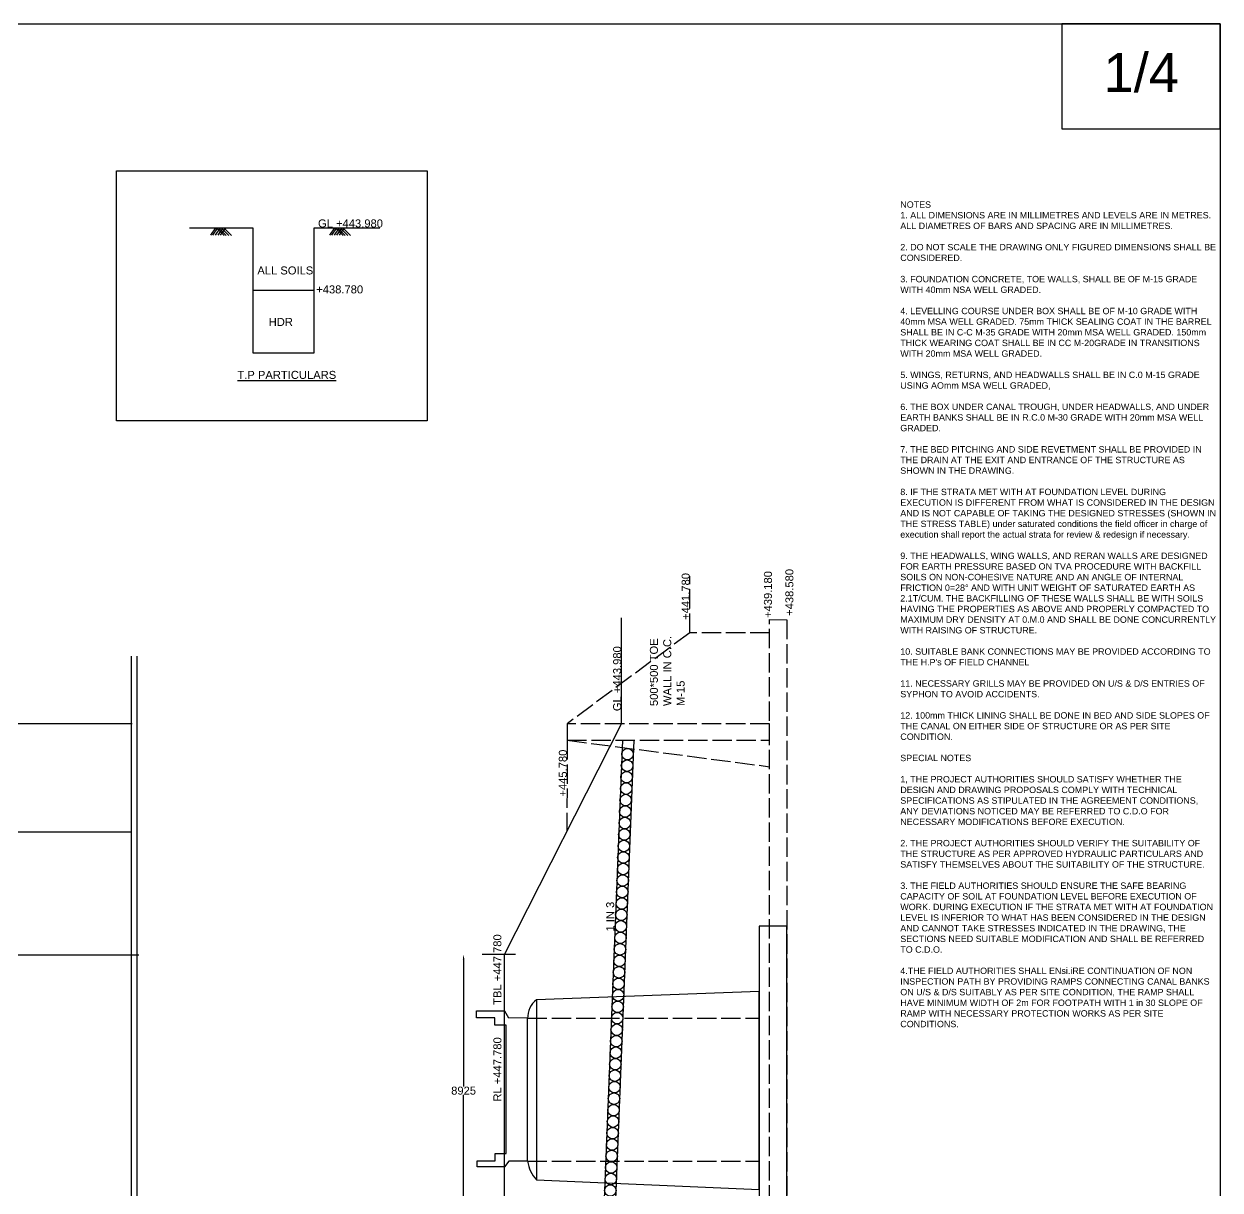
# Model space of a CAD drawing. Header units: millimetres. Extents: x -1552452794 to 662504, y 2311 to 4475819590.
# Drawn here: x 625431 to 662504, y 63576 to 99731 of the extents above; entities that cross this region are included whole.
import ezdxf

# ---------------------------------------------------------------- set-up
doc = ezdxf.new("R2010")
doc.units = ezdxf.units.MM
doc.header["$MEASUREMENT"] = 0
doc.linetypes.add('ACAD_ISO02W100', pattern=[15, 12, -3])
doc.layers.add('DRAWING', color=7, linetype='Continuous')
doc.styles.get("Standard").update_dxf_attribs({"font": 'arial.ttf'})
doc.dimstyles.get("Standard").update_dxf_attribs({"dimtxt": 248, "dimasz": 150, "dimexe": 0.18, "dimexo": 0.0625, "dimgap": 0.09, "dimtad": 0, "dimtih": 1, "dimtoh": 1, "dimdec": 0, "dimzin": 0, "dimdsep": 46, "dimtxsty": 'Standard', "dimcen": 0.09, "dimse1": 1, "dimse2": 1, "dimadec": 0, "dimazin": 0, "dimtfac": 1, "dimtdec": 0, "dimtofl": 0, "dimtmove": 0, "dimatfit": 3, "dimfxl": 1, "dimtolj": 1, "dimtzin": 0, "dimarcsym": 0})

# ---------------------------------------------------------------- blocks, each defined once
blk = doc.blocks.new('*D26')
at = {"layer": 'Defpoints', "color": 0, "transparency": 16777216}
for p in [(639058, 70877), (639058, 70877), (639072, 62439)]:
    blk.add_point(p, dxfattribs=at)
at = {"layer": 'DRAWING', "color": 0, "lineweight": -2, "transparency": 16777216}
for p, q in [((639058, 70727), (639058, 66785)), ((639058, 62589), (639058, 66531))]:
    blk.add_line(p, q, dxfattribs=at)
at = {"layer": 'DRAWING', "color": 0, "transparency": 16777216}
for points in [[(639033, 70727), (639083, 70727), (639058, 70877)], [(639033, 62589), (639083, 62589), (639058, 62439)]]:
    blk.add_solid(points, dxfattribs=at)
at = {"layer": 'DRAWING', "color": 0, "transparency": 16777216, "insert": (639058, 66658), "char_height": 248, "attachment_point": 5}
blk.add_mtext('\\A1;8925', dxfattribs=at)

msp = doc.modelspace()

# ---------------------------------------------------------------- linework, layer by layer
at = {"layer": 'DRAWING'}
for points in [[(556365, 99730.7), (662503.6, 99730.7), (662503.6, 9614.6), (556365, 9614.6)], [(662503.6, 99730.7), (657596.5, 99730.7), (657596.5, 96480.9), (662503.6, 96480.9)], [(628303.4, 95173.5), (637924.8, 95173.5), (637924.8, 87423.5), (628303.4, 87423.5)], [(649077.2, 61529.5), (649077.2, 71754.6), (648217.3, 71754.6), (648217.3, 61529.5)], [(648217.3, 63595.3), (648217.3, 69732.9), (641315.7, 69477.9), (641315.7, 63893.9)]]:
    msp.add_lwpolyline(points, close=True, dxfattribs=at)
for points in [[(630564, 93413.1), (632527.6, 93413.1), (632527.6, 89534.7), (634426.4, 89534.7), (634426.4, 93413.1), (636457.8, 93413.1)], [(631370.8, 93413.1), (631212.7, 93182.9)], [(631432.6, 93413.1), (631274.4, 93182.9)], [(631517, 93413.1), (631358.8, 93182.9)], [(631398.3, 93413.1), (631635.7, 93166.2)], [(631596.1, 93413.1), (631438, 93182.9)], [(631462.9, 93413.1), (631700.3, 93166.2)], [(631675.2, 93413.1), (631517.1, 93182.9)], [(631545.8, 93413.1), (631783.2, 93166.2)], [(631631.7, 93413.1), (631869.1, 93166.2)], [(635056.5, 93413.1), (634898.4, 93182.9)], [(635118.3, 93413.1), (634960.1, 93182.9)], [(635202.7, 93413.1), (635044.5, 93182.9)], [(635084, 93413.1), (635321.4, 93166.2)], [(635281.8, 93413.1), (635123.7, 93182.9)], [(635148.6, 93413.1), (635386, 93166.2)], [(635360.9, 93413.1), (635202.8, 93182.9)], [(635231.5, 93413.1), (635468.9, 93166.2)], [(635317.4, 93413.1), (635554.8, 93166.2)], [(632527.6, 91473.9), (634426.4, 91473.9)], [(643949, 78031.8), (643949, 81320.8)], [(628760.5, 50049), (628760.5, 80130.9)], [(628940.1, 50049), (628940.1, 80130.9)], [(595817.2, 78043.6), (628786.3, 78043.6)], [(640321.8, 70881.9), (643949, 78031.8)], [(643985.4, 77522.4), (643292, 60188.2), (643648, 60173.9), (644341.9, 77522.4)], [(609417.8, 74680.9), (628760.5, 74680.9)], [(606761.2, 70865.9), (628994.5, 70865.9)], [(640662.7, 70881.9), (639635, 70881.9)], [(640321.8, 39957.6), (640321.8, 70881.9)], [(640460, 64467.6), (640321.8, 64295.6), (639483, 64295.6), (639483, 64480.5), (640037.7, 64480.5), (640037.7, 64712.2), (640379.6, 64712.2), (640379.6, 68689.8), (640028.3, 68689.8), (640028.3, 68912), (639454.1, 68912), (639454.1, 69130.2), (640321.8, 69130.2), (640453.7, 68915.4)], [(641043, 68908.3), (640453.7, 68915.4)], [(641043, 64467.6), (641043, 68897.3)], [(641043, 64467.6), (640460, 64467.6)]]:
    msp.add_lwpolyline(points, dxfattribs=at)
at = {"layer": 'DRAWING', "linetype": 'ACAD_ISO02W100', "ltscale": 50}
for points in [[(648540.6, 80856.1), (646069, 80856.1), (646069, 82607.5)], [(646069, 80856.1), (642267.7, 78031.8)], [(642268.3, 77522.4), (642260.2, 74702.9)], [(642268.3, 77522.4), (648540.6, 76702.4)], [(641043, 68908.3), (648217.3, 68908.3)], [(641043, 64467.6), (648217.3, 64467.6)]]:
    msp.add_lwpolyline(points, dxfattribs=at)
for points in [[(648540.6, 54123.9), (648540.6, 81266.4), (649077.2, 81255.2), (649077.2, 54123.9)], [(642267.7, 78031.8), (642268.3, 77522.4), (648540.6, 77522.4), (648540.6, 78031.8)]]:
    msp.add_lwpolyline(points, close=True, dxfattribs=at)
at = {"layer": 'DRAWING'}
for centre in [(644138.9, 77091.3), (644124.7, 76735.3), (644110.4, 76379.3), (644096.2, 76023.3), (644082, 75667.3), (644067.7, 75311.3), (644053.5, 74955.3), (644039.2, 74599.3), (644025, 74243.3), (644010.8, 73887.3), (644004, 73531.2), (643989.8, 73175.2), (643975.5, 72819.2), (643961.3, 72463.1), (643932.8, 71751.1), (643947.1, 72107.1), (643918.6, 71395.1), (643904.3, 71039.1), (643890.1, 70683.1), (643875.9, 70327.1), (643861.6, 69971.1), (643847.4, 69615.1), (643833.1, 69259.1), (643818.9, 68903.1), (643804.7, 68547.1), (643790.4, 68191.1), (643776.2, 67835.1), (643761.9, 67479.1), (643747.7, 67123.1), (643733.5, 66767.1), (643719.2, 66411.1), (643705, 66055.1), (643690.7, 65699.1), (643676.5, 65343.1), (643662.3, 64987.1), (643648, 64631.1), (643633.8, 64275.1), (643619.5, 63919.1), (643605.3, 63563.1)]:
    msp.add_circle(centre, 178.1, dxfattribs=at)
for centre, radius, start, end in [((641734.6, 68926.8), 692.2, 127.24185, 182.44579), ((642070.1, 64604.1), 1036.1, 187.57181, 223.27179)]:
    msp.add_arc(centre, radius, start, end, dxfattribs=at)

# ---------------------------------------------------------------- texts
msp.add_text('1/4', height=1207, dxfattribs=at).set_placement((658889.7, 97618.6))
for s, insert, char_height, width, attachment_point in [("NOTES \\P1. ALL DIMENSIONS ARE IN MILLIMETRES AND LEVELS ARE IN METRES. ALL DIAMETRES OF BARS AND SPACING ARE IN MILLIMETRES. \\P\\P2. DO NOT SCALE THE DRAWING ONLY FIGURED DIMENSIONS SHALL BE CONSIDERED.\\P \\P3. FOUNDATION CONCRETE, TOE WALLS, SHALL BE OF M-15 GRADE WITH 40mm NSA WELL GRADED. \\P\\P4. LEVELLING COURSE UNDER BOX SHALL BE OF M-10 GRADE WITH 40mm MSA WELL GRADED. 75mm THICK SEALING COAT IN THE BARREL SHALL BE IN C-C M-35 GRADE WITH 20mm MSA WELL GRADED. 150mm THICK WEARING COAT SHALL BE IN CC M-20GRADE IN TRANSITIONS WITH 20mm MSA WELL GRADED. \\P\\P5. WINGS, RETURNS, AND HEADWALLS SHALL BE IN C.0 M-15 GRADE USING AOmm MSA WELL GRADED, \\P\\P6. THE BOX UNDER CANAL TROUGH, UNDER HEADWALLS, AND UNDER EARTH BANKS SHALL BE IN R.C.0 M-30 GRADE WITH 20mm MSA WELL GRADED. \\P\\P7. THE BED PITCHING AND SIDE REVETMENT SHALL BE PROVIDED IN THE DRAIN AT THE EXIT AND ENTRANCE OF THE STRUCTURE AS SHOWN IN THE DRAWING. \\P\\P8. IF THE STRATA MET WITH AT FOUNDATION LEVEL DURING EXECUTION IS DIFFERENT FROM WHAT IS CONSIDERED IN THE DESIGN AND IS NOT CAPABLE OF TAKING THE DESIGNED STRESSES (SHOWN IN THE STRESS TABLE) under saturated conditions the field officer in charge of execution shall report the actual strata for review & redesign if necessary. \\P\\P9. THE HEADWALLS, WING WALLS, AND RERAN WALLS ARE DESIGNED FOR EARTH PRESSURE BASED ON TVA PROCEDURE WITH BACKFILL SOILS ON NON-COHESIVE NATURE AND AN ANGLE OF INTERNAL FRICTION 0=28° AND WITH UNIT WEIGHT OF SATURATED EARTH AS 2.1T/CUM. THE BACKFILLING OF THESE WALLS SHALL BE WITH SOILS HAVING THE PROPERTIES AS ABOVE AND PROPERLY COMPACTED TO MAXIMUM DRY DENSITY AT 0.M.0 AND SHALL BE DONE CONCURRENTLY WITH RAISING OF STRUCTURE. \\P\\P10. SUITABLE BANK CONNECTIONS MAY BE PROVIDED ACCORDING TO THE H.P's OF FIELD CHANNEL \\P\\P11. NECESSARY GRILLS MAY BE PROVIDED ON U/S & D/S ENTRIES OF SYPHON TO AVOID ACCIDENTS. \\P\\P12. 100mm THICK LINING SHALL BE DONE IN BED AND SIDE SLOPES OF THE CANAL ON EITHER SIDE OF STRUCTURE OR AS PER SITE CONDITION. \\P\\PSPECIAL NOTES  \\P\\P1, THE PROJECT AUTHORITIES SHOULD SATISFY WHETHER THE DESIGN AND DRAWING PROPOSALS COMPLY WITH TECHNICAL SPECIFICATIONS AS STIPULATED IN THE AGREEMENT CONDITIONS, ANY DEVIATIONS NOTICED MAY BE REFERRED TO C.D.O FOR NECESSARY MODIFICATIONS BEFORE EXECUTION. \\P\\P2. THE PROJECT AUTHORITIES SHOULD VERIFY THE SUITABILITY OF THE STRUCTURE AS PER APPROVED HYDRAULIC PARTICULARS AND SATISFY THEMSELVES ABOUT THE SUITABILITY OF THE STRUCTURE. \\P\\P3. THE FIELD AUTHORITIES SHOULD ENSURE THE SAFE BEARING CAPACITY OF SOIL AT FOUNDATION LEVEL BEFORE EXECUTION OF WORK. DURING EXECUTION IF THE STRATA MET WITH AT FOUNDATION LEVEL IS INFERIOR TO WHAT HAS BEEN CONSIDERED IN THE DESIGN AND CANNOT TAKE STRESSES INDICATED IN THE DRAWING, THE SECTIONS NEED SUITABLE MODIFICATION AND SHALL BE REFERRED TO C.D.O.\\P \\P4.THE FIELD AUTHORITIES SHALL ENsi.iRE CONTINUATION OF NON INSPECTION PATH BY PROVIDING RAMPS CONNECTING CANAL BANKS ON U/S & D/S SUITABLY AS PER SITE CONDITION, THE RAMP SHALL HAVE MINIMUM WIDTH OF 2m FOR FOOTPATH WITH 1 in 30 SLOPE OF RAMP WITH NECESSARY PROTECTION WORKS AS PER SITE CONDITIONS. ", (652593.1, 94228.8), 197.9255, 9775.956, 1), ('GL +443.980', (636558.6, 93669.7), 248, 1998.998, 3), ('ALL SOILS', (634398.8, 92211.2), 248, 4056.272, 3), ('  +438.780', (635944.7, 91623.6), 248, 1998.998, 3), ('HDR', (633767.6, 90614.4), 248, 748.679, 3), ('{\\LT.P PARTICULARS}', (635109.5, 88973.5), 248, 3020.413, 3)]:
    msp.add_mtext(s, dxfattribs=dict(at, insert=insert, char_height=char_height, width=width, attachment_point=attachment_point))
at = {"layer": 'DRAWING', "char_height": 248, "attachment_point": 1, "rotation": 90}
for s, insert, width in [('+441.780', (645815.8, 81252), 2251.058), ('+439.180', (648366.7, 81312.7), 2251.058), ('+438.580', (649031, 81377.7), 2251.058), ('500*500 TOE WALL IN C.C. M-15', (644832.4, 78582.2), 3033.197), (' GL +443.980', (643692.4, 78328.4), 2251.058), ('  +445.780', (642009.5, 75583.6), 2251.058), ('1 IN 3', (643476.9, 71591.4), 2251.058), ('TBL +447.780', (639981.2, 69319.3), 2251.058), ('RL +447.780', (639981.2, 66320.1), 2251.058)]:
    msp.add_mtext(s, dxfattribs=dict(at, insert=insert, width=width))

# ---------------------------------------------------------------- dimensions: what is measured, and where the dimension line sits
at = {"layer": 'DRAWING'}
dim = msp.add_linear_dim(base=(639058.4, 70877), p1=(639072.2, 62439.1), p2=(639058.4, 70877), angle=90, text='8925', dimstyle='Standard', dxfattribs=at)
dim.commit()
dim.dimension.update_dxf_attribs({"geometry": '*D26', "text_midpoint": (639058.4, 66658.1)})

doc.saveas('drawing.dxf')
